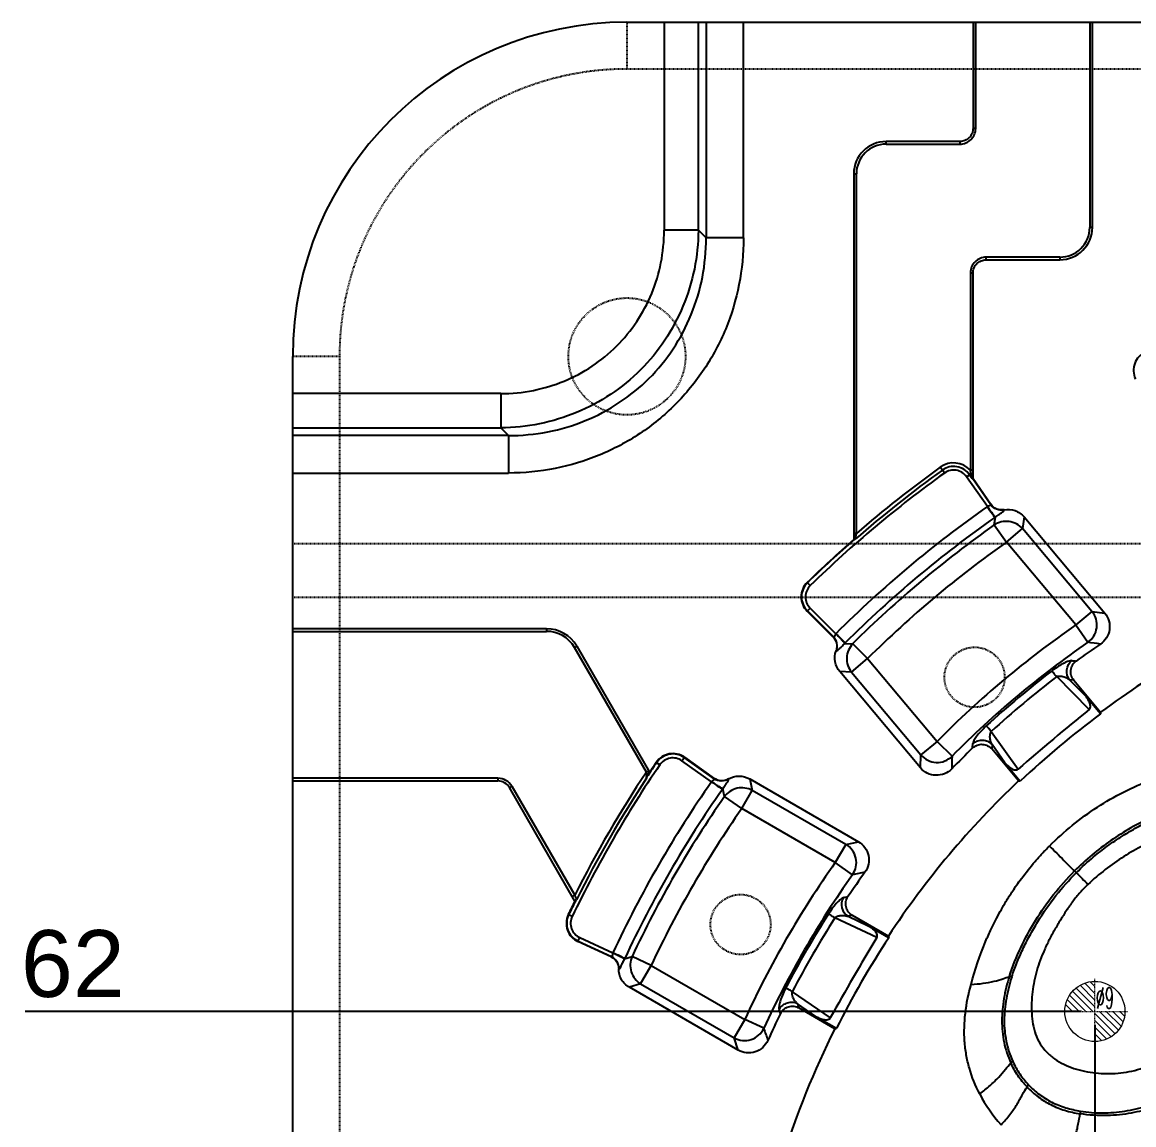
# Model space of a CAD drawing. Header units: millimetres. Extents: x 2164 to 3649, y 875 to 1925.
# Drawn here: x 2666.3 to 2832.6, y 1444.8 to 1609.8 of the extents above; entities that cross this region are included whole.
import ezdxf
from ezdxf.enums import TextEntityAlignment as Align

# ---------------------------------------------------------------- set-up
doc = ezdxf.new("R2010")
doc.units = ezdxf.units.MM
doc.linetypes.add('CENTER', pattern=[0.6, 0.375, -0.075, 0.075, -0.075])
doc.linetypes.add('HIDDEN', pattern=[0.2, 0.1, -0.1])
doc.layers.add('21', color=7, linetype='Continuous')
doc.layers.add('dim', color=82, linetype='Continuous', lineweight=9)
doc.layers.add('epin', color=13, linetype='Continuous', lineweight=9)
doc.styles.get("Standard").update_dxf_attribs({"font": 'arial.ttf'})
doc.styles.add('TXT05', font='txt.shx', dxfattribs={"width": 0.5, "bigfont": 'gbcbig.shx'})
doc.dimstyles.new('ISO-25', dxfattribs={"dimscale": 4, "dimtxt": 2.5, "dimasz": 2.5, "dimexe": 1.25, "dimexo": 0.625, "dimtad": 1, "dimtxsty": 'Standard', "dimcen": 2.5, "dimadec": 0, "dimazin": 0, "dimtfac": 1, "dimtmove": 0, "dimatfit": 3, "dimfxl": 0, "dimarcsym": 0})

# ---------------------------------------------------------------- blocks, each defined once
blk = doc.blocks.new('epin_ejp_9')
at = {"layer": 'epin'}
h = blk.add_hatch(dxfattribs=at)
h.set_pattern_fill('_ANSI31', color=123, scale=0.225, angle=90)
h.set_pattern_definition([(135, (-822.9395, -1054.58326), (-0.5051394, -0.5051394), [])])
h.paths.add_polyline_path([(0, 4.5, 0.41421356), (-4.5, 0), (0, 0)])
h.paths.add_polyline_path([(4.5, 0), (0, 0), (0, -4.5, 0.41421356)])
at = {"layer": 'epin', "color": 1, "linetype": 'CENTER', "ltscale": 0.27989}
for p, q in [((0, -4.95), (0, 4.95)), ((-4.95, 0), (4.95, 0))]:
    blk.add_line(p, q, dxfattribs=at)
at = {"layer": 'epin'}
blk.add_circle((0, 0), 4.5, dxfattribs=at)
at = {"layer": 'epin', "color": 6, "style": 'TXT05', "width": 0.5}
blk.add_text('%%c9', height=3.15, dxfattribs=at).set_placement((1.4925, 2.025), align=Align.MIDDLE)
blk = doc.blocks.new('*D9')
at = {"layer": 'Defpoints', "color": 0, "transparency": 16777216}
for p in [(2683.02, 1461.78), (2826.76, 1461.78), (2906.76, 1399.78)]:
    blk.add_point(p, dxfattribs=at)
at = {"layer": 'dim', "color": 0, "lineweight": -2, "transparency": 16777216}
blk.add_line((2824.76, 1461.78), (2666.74, 1461.78), dxfattribs=at)
at = {"layer": 'dim', "color": 0, "transparency": 16777216, "insert": (2673.88, 1468.88), "char_height": 10, "attachment_point": 5}
blk.add_mtext('62', dxfattribs=at)
blk = doc.blocks.new('*D11')
at = {"layer": 'Defpoints', "color": 0, "transparency": 16777216}
for p in [(2826.76, 1461.78), (2906.76, 1399.78), (2826.76, 1163.86)]:
    blk.add_point(p, dxfattribs=at)
at = {"layer": 'dim', "color": 0, "lineweight": -2, "transparency": 16777216}
blk.add_line((2826.76, 1459.78), (2826.76, 1147.56), dxfattribs=at)
at = {"layer": 'dim', "color": 0, "transparency": 16777216, "insert": (2819.66, 1154.71), "char_height": 10, "attachment_point": 5, "rotation": 90}
blk.add_mtext('80', dxfattribs=at)

msp = doc.modelspace()

# ---------------------------------------------------------------- linework, layer by layer
at = {"layer": '21', "color": 8, "linetype": 'HIDDEN'}
for p, q in [((2756.76, 1609.779), (2756.76, 1602.779)), ((3056.76, 1602.779), (2756.76, 1602.779)), ((2713.76, 1559.779), (2706.76, 1559.779)), ((2713.76, 1559.779), (2713.76, 1239.779)), ((2706.76, 1531.779), (3035.26, 1531.779)), ((2706.76, 1523.779), (3035.26, 1523.779))]:
    msp.add_line(p, q, dxfattribs=at)
at = {"layer": '21', "color": 7, "linetype": 'Continuous'}
for p, q in [((2756.76, 1609.779), (3056.76, 1609.779)), ((2762.329, 1609.779), (2762.329, 1578.654)), ((2767.45, 1578.654), (2767.45, 1609.779)), ((2768.595, 1609.779), (2768.595, 1577.509)), ((2774.209, 1577.509), (2774.209, 1609.779)), ((2808.528, 1609.779), (2808.528, 1593.9)), ((2808.925, 1593.9), (2808.925, 1609.779)), ((2825.978, 1609.779), (2825.978, 1579.084)), ((2826.375, 1579.084), (2826.375, 1609.779)), ((2808.925, 1593.9), (2808.528, 1593.9)), ((2795.528, 1591.534), (2795.528, 1591.931)), ((2806.558, 1591.931), (2795.528, 1591.931)), ((2795.528, 1591.534), (2806.558, 1591.534)), ((2806.558, 1591.931), (2806.558, 1591.534)), ((2790.681, 1587.084), (2790.681, 1532.38)), ((2790.681, 1587.084), (2791.078, 1587.084)), ((2791.078, 1533.286), (2791.078, 1587.084)), ((2767.45, 1578.654), (2762.329, 1578.654)), ((2767.45, 1578.654), (2768.595, 1577.509)), ((2826.375, 1579.084), (2825.978, 1579.084)), ((2774.209, 1577.509), (2768.595, 1577.509)), ((2810.497, 1574.237), (2810.497, 1574.634)), ((2821.528, 1574.634), (2810.497, 1574.634)), ((2821.528, 1574.634), (2821.528, 1574.237)), ((2810.497, 1574.237), (2821.528, 1574.237)), ((2808.131, 1572.267), (2808.131, 1542.758)), ((2808.131, 1572.267), (2808.528, 1572.267)), ((2808.528, 1541.506), (2808.528, 1572.267)), ((2706.76, 1239.779), (2706.76, 1559.779)), ((2737.886, 1554.211), (2706.76, 1554.211)), ((2737.886, 1554.211), (2737.886, 1549.09)), ((2706.76, 1549.09), (2737.886, 1549.09)), ((2739.031, 1547.945), (2706.76, 1547.945)), ((2739.031, 1547.945), (2737.886, 1549.09)), ((2739.031, 1547.945), (2739.031, 1542.331)), ((2804.252, 1542.338), (2803.629, 1543.204)), ((2706.76, 1542.331), (2739.031, 1542.331)), ((2807.563, 1541.767), (2808.238, 1542.235)), ((2810.67, 1537.304), (2807.563, 1541.767)), ((2808.001, 1542.071), (2808.4, 1541.495)), ((2808.528, 1542.758), (2808.131, 1542.758)), ((2811.183, 1537.581), (2808.488, 1541.47)), ((2808.528, 1541.506), (2811.198, 1537.654)), ((2811.198, 1537.654), (2811.183, 1537.581)), ((2813.165, 1536.787), (2813.174, 1536.837)), ((2811.701, 1534.565), (2811.866, 1535.738)), ((2816.161, 1535.76), (2815.932, 1534.016)), ((2816.161, 1535.76), (2828.236, 1521.369)), ((2791.078, 1533.286), (2790.681, 1533.286)), ((2811.701, 1534.565), (2813.517, 1531.99)), ((2813.517, 1531.99), (2815.932, 1534.016)), ((2826.323, 1521.632), (2815.932, 1534.016)), ((2823.909, 1519.606), (2813.517, 1531.99)), ((2784.174, 1525.49), (2783.724, 1525.951)), ((2783.707, 1521.672), (2784.161, 1522.13)), ((2787.58, 1517.836), (2783.707, 1521.672)), ((2783.745, 1521.71), (2787.655, 1517.838)), ((2784.161, 1522.13), (2788.016, 1518.296)), ((2826.323, 1521.632), (2823.909, 1519.606)), ((2826.323, 1521.632), (2828.236, 1521.369)), ((2744.738, 1519.043), (2706.76, 1519.043)), ((2706.76, 1518.646), (2744.738, 1518.646)), ((2744.738, 1519.043), (2744.738, 1518.646)), ((2823.909, 1519.606), (2825.701, 1517.014)), ((2748.897, 1516.245), (2749.241, 1516.443)), ((2749.241, 1516.443), (2760.143, 1497.56)), ((2787.655, 1517.838), (2787.58, 1517.836)), ((2789.351, 1516.845), (2790.535, 1516.804)), ((2790.535, 1516.804), (2792.755, 1514.568)), ((2759.662, 1497.599), (2748.897, 1516.245)), ((2788.042, 1515.748), (2788.093, 1515.748)), ((2790.341, 1512.543), (2792.755, 1514.568)), ((2792.755, 1514.568), (2803.147, 1502.184)), ((2800.659, 1498.229), (2788.584, 1512.619)), ((2790.341, 1512.543), (2788.584, 1512.619)), ((2790.341, 1512.543), (2800.733, 1500.158)), ((2825.91, 1506.944), (2821.042, 1511.868)), ((2822.953, 1511.411), (2825.297, 1509.04)), ((2823.605, 1511.331), (2822.953, 1511.411)), ((2823.605, 1511.331), (2827.613, 1506.555)), ((2827.592, 1506.306), (2825.297, 1509.04)), ((2811.264, 1503.661), (2815.256, 1498.029)), ((2803.147, 1502.184), (2800.733, 1500.158)), ((2803.147, 1502.184), (2805.388, 1499.969)), ((2808.469, 1501.195), (2808.508, 1501.854)), ((2811.383, 1501.701), (2811.349, 1501.046)), ((2813.299, 1498.997), (2811.383, 1501.701)), ((2764.982, 1499.277), (2765.355, 1499.803)), ((2769.819, 1496.58), (2765.324, 1499.759)), ((2765.355, 1499.803), (2769.808, 1496.653)), ((2800.659, 1498.229), (2800.733, 1500.158)), ((2815.354, 1496.272), (2811.349, 1501.046)), ((2761.676, 1498.68), (2761.143, 1499.043)), ((2769.431, 1496.144), (2764.982, 1499.277)), ((2813.299, 1498.997), (2815.603, 1496.25)), ((2737.468, 1496.658), (2706.76, 1496.658)), ((2737.468, 1496.658), (2737.468, 1496.261)), ((2760.006, 1497.798), (2759.662, 1497.599)), ((2769.808, 1496.653), (2769.819, 1496.58)), ((2771.952, 1496.511), (2771.944, 1496.561)), ((2775.119, 1496.57), (2775.5, 1494.853)), ((2775.119, 1496.57), (2791.388, 1487.178)), ((2706.76, 1496.261), (2737.468, 1496.261)), ((2739.2, 1495.261), (2739.544, 1495.46)), ((2748.99, 1478.303), (2739.2, 1495.261)), ((2739.544, 1495.46), (2748.95, 1479.167)), ((2771.337, 1493.923), (2771.091, 1495.081)), ((2773.924, 1492.124), (2775.5, 1494.853)), ((2789.5, 1486.77), (2775.5, 1494.853)), ((2773.924, 1492.124), (2771.337, 1493.923)), ((2787.925, 1484.041), (2773.924, 1492.124)), ((2789.5, 1486.77), (2787.925, 1484.041)), ((2789.5, 1486.77), (2791.388, 1487.178)), ((2790.495, 1482.218), (2787.925, 1484.041)), ((2748.95, 1479.167), (2748.607, 1478.968)), ((2748.571, 1475.982), (2747.99, 1476.261)), ((2794.131, 1472.83), (2787.878, 1475.79)), ((2790.469, 1476.161), (2789.829, 1476.013)), ((2789.829, 1476.013), (2792.839, 1474.59)), ((2790.469, 1476.161), (2795.861, 1473.049)), ((2795.926, 1472.807), (2792.839, 1474.59)), ((2749.438, 1472.234), (2749.708, 1472.82)), ((2754.392, 1469.953), (2749.438, 1472.234)), ((2749.461, 1472.283), (2754.461, 1469.98)), ((2749.708, 1472.82), (2754.645, 1470.534)), ((2754.461, 1469.98), (2754.392, 1469.953)), ((2756.395, 1469.627), (2757.521, 1469.993)), ((2760.372, 1468.652), (2757.521, 1469.993)), ((2755.54, 1468.149), (2755.587, 1468.179)), ((2758.797, 1465.923), (2760.372, 1468.652)), ((2760.372, 1468.652), (2774.373, 1460.569)), ((2758.797, 1465.923), (2757.119, 1465.394)), ((2773.388, 1456.001), (2757.119, 1465.394)), ((2758.797, 1465.923), (2772.797, 1457.84)), ((2781.495, 1464.733), (2787.179, 1460.803)), ((2779.713, 1461.459), (2779.524, 1462.093)), ((2782.277, 1462.932), (2782.469, 1462.305)), ((2785.009, 1461.042), (2782.277, 1462.932)), ((2787.858, 1459.193), (2782.469, 1462.305)), ((2774.373, 1460.569), (2772.797, 1457.84)), ((2777.237, 1459.254), (2774.373, 1460.569)), ((2785.009, 1461.042), (2788.1, 1459.257)), ((2773.388, 1456.001), (2772.797, 1457.84))]:
    msp.add_line(p, q, dxfattribs=at)
at = {"layer": '21', "color": 8, "linetype": 'HIDDEN'}
for centre, radius in [((2756.76, 1559.779), 8.75), ((2808.76, 1511.779), 4.5), ((2773.76, 1474.779), 4.5)]:
    msp.add_circle(centre, radius, dxfattribs=at)
at = {"layer": '21', "color": 7, "linetype": 'Continuous'}
for centre, radius, start, end in [((2756.76, 1559.779), 50, 90, 180), ((2795.528, 1587.084), 4.847, 90, 180), ((2795.528, 1587.084), 4.45, 90, 180), ((2821.528, 1579.084), 4.847, 270, 0), ((2821.528, 1579.084), 4.45, 270, 0), ((2835.528, 1557.689), 3, 114.28079, 205.27308), ((2906.765, 1399.782), 176.655, 125.72028, 130.91046), ((2805.627, 1540.425), 3.422, 42.96882, 125.72028), ((2805.627, 1540.425), 2.889, 34.728, 125.72028), ((2906.765, 1399.782), 175.588, 125.72028, 134.28079), ((2906.765, 1399.782), 176.121, 125.72028, 131.13954), ((2805.627, 1540.425), 2.355, 34.728, 125.72028), ((2906.765, 1399.782), 167.77, 124.94434, 135.05673), ((2906.765, 1399.782), 165.8, 124.94811, 135.05296), ((2802.761, 1548.602), 15.76, 304.94805, 305.29191), ((2906.765, 1399.782), 164.936, 125.19562, 134.80546), ((2906.765, 1399.782), 176.233, 131.20072, 134.28079), ((2906.765, 1399.782), 176.179, 131.17206, 134.28079), ((2906.765, 1399.782), 161.784, 125.19562, 134.80546), ((2785.818, 1523.804), 3, 134.28079, 225.27308), ((2785.818, 1523.804), 2.946, 134.28079, 225.27308), ((2785.818, 1523.804), 2.355, 134.28079, 225.27308), ((2823.909, 1519.606), 3.151, 304.66309, 40), ((2906.747, 1399.766), 132.914, 113.44141, 126.53952), ((2744.738, 1513.843), 5.2, 30, 90), ((2744.738, 1513.843), 4.803, 30, 90), ((2906.765, 1399.782), 145.681, 124.66309, 135.33811), ((2778.264, 1528.046), 15.76, 314.70928, 315.05302), ((2906.765, 1399.782), 142.53, 124.66309, 135.33811), ((2906.765, 1399.782), 141.233, 124.09782, 125.89541), ((2772.264, 1150.217), 370.669, 81.41611, 81.71108), ((2907.406, 1399.045), 143.207, 127.43463, 132.58245), ((2908.011, 1398.326), 143.022, 127.45061, 132.56656), ((3067.354, 1207.603), 384.578, 128.8891, 130.95888), ((2832.181, 1506.04), 4.596, 173.57049, 176.6855), ((2906.747, 1399.766), 132.726, 126.6109, 133.36926), ((2763.622, 1497.354), 3, 54.728, 145.72028), ((2763.622, 1497.354), 2.946, 54.728, 145.72028), ((2763.622, 1497.354), 2.355, 54.728, 145.72028), ((2803.147, 1502.184), 3.151, 220, 315.33811), ((2906.765, 1399.782), 141.233, 134.10585, 135.90341), ((3175.881, 1488.905), 370.658, 178.28952, 178.5845), ((2906.764, 1399.783), 175.588, 145.72028, 154.28079), ((2906.764, 1399.783), 176.179, 145.72028, 146.49249), ((2906.764, 1399.783), 176.233, 145.72028, 146.30185), ((2737.468, 1494.261), 2.397, 30, 90), ((2906.764, 1399.783), 176.655, 146.37781, 153.29667), ((2906.764, 1399.783), 176.121, 146.61212, 153.45949), ((2737.468, 1494.261), 2, 30, 90), ((2906.765, 1399.779), 167.77, 144.94347, 155.05572), ((2906.765, 1399.779), 165.8, 144.94724, 155.05193), ((2758.135, 1504.055), 15.76, 324.94718, 325.29038), ((2906.747, 1399.766), 132.914, 133.44067, 146.53995), ((2906.765, 1399.779), 164.936, 145.1948, 154.80465), ((2906.765, 1399.779), 161.784, 145.1948, 154.80465), ((2787.925, 1484.041), 3.151, 324.66215, 60.00027), ((2906.765, 1399.779), 145.681, 144.66215, 155.33717), ((2906.765, 1399.779), 142.53, 144.66215, 155.33717), ((2906.765, 1399.779), 141.233, 144.09686, 145.89441), ((2865.728, 1119.276), 370.658, 101.41577, 101.71075), ((2906.764, 1399.783), 176.233, 153.5415, 154.28079), ((2906.764, 1399.783), 176.179, 153.49759, 154.28079), ((2750.693, 1474.959), 3, 154.28079, 245.27308), ((2750.693, 1474.959), 2.946, 154.28079, 245.27308), ((2750.693, 1474.959), 2.355, 154.28079, 245.27308), ((2907.531, 1399.345), 143.111, 147.42698, 152.57854), ((2908.35, 1398.872), 142.933, 147.44319, 152.56237), ((3131.395, 1269.848), 393.635, 148.95846, 150.98065), ((2906.747, 1399.766), 132.726, 146.61134, 153.36969), ((2800.329, 1474.127), 4.596, 193.57079, 196.68578), ((2742.146, 1476.361), 15.76, 334.70588, 335.05199), ((2906.765, 1399.779), 141.233, 154.10486, 155.90245), ((2774.373, 1460.569), 3.151, 240.00027, 335.33717), ((2906.747, 1399.766), 132.914, 153.4411, 171.54166), ((3129.177, 1575.573), 370.665, 198.28918, 198.58416), ((2829.224, 1459.617), 22.167, 207.30636, 221.86066)]:
    msp.add_arc(centre, radius, start, end, dxfattribs=at)
at = {"layer": '21', "color": 8, "linetype": 'HIDDEN'}
msp.add_arc((2756.76, 1559.779), 43, 90, 180, dxfattribs=at)
at = {"layer": '21', "color": 7, "linetype": 'Continuous'}
for points, knots in [([(2808.528, 1593.9), (2808.526, 1593.644), (2808.425, 1593.126), (2807.983, 1592.475), (2807.332, 1592.034), (2806.814, 1591.932), (2806.558, 1591.931)], [0, 0, 0, 0, 0.2500518, 0.4999967, 0.7499441, 1, 1, 1, 1]), ([(2806.558, 1591.534), (2806.87, 1591.538), (2807.491, 1591.663), (2808.266, 1592.192), (2808.796, 1592.967), (2808.92, 1593.588), (2808.925, 1593.9)], [0, 0, 0, 0, 0.2541722, 0.4999995, 0.7457954, 1, 1, 1, 1]), ([(2767.45, 1578.654), (2767.441, 1576.707), (2767.03, 1572.817), (2765.309, 1567.238), (2762.579, 1562.111), (2758.92, 1557.619), (2754.428, 1553.96), (2749.301, 1551.23), (2743.722, 1549.51), (2739.833, 1549.099), (2737.886, 1549.09)], [0, 0, 0, 0, 0.1260986, 0.251348, 0.37594, 0.5000098, 0.6240763, 0.7486612, 0.873904, 1, 1, 1, 1]), ([(2737.886, 1554.211), (2739.522, 1554.22), (2742.761, 1554.533), (2747.401, 1555.93), (2751.627, 1558.189), (2755.326, 1561.216), (2758.352, 1564.915), (2760.611, 1569.141), (2762.008, 1573.78), (2762.321, 1577.018), (2762.329, 1578.654)], [0, 0, 0, 0, 0.1278809, 0.2525106, 0.3763695, 0.500042, 0.6236989, 0.7475296, 0.8721341, 1, 1, 1, 1]), ([(2774.209, 1577.509), (2774.2, 1575.164), (2773.751, 1570.511), (2771.744, 1563.838), (2768.492, 1557.745), (2764.13, 1552.407), (2758.792, 1548.046), (2752.7, 1544.795), (2746.028, 1542.787), (2741.376, 1542.339), (2739.031, 1542.331)], [0, 0, 0, 0, 0.1273433, 0.2520186, 0.3761044, 0.5000409, 0.6239624, 0.7480205, 0.8726709, 1, 1, 1, 1]), ([(2739.031, 1547.945), (2741.004, 1547.933), (2744.934, 1548.304), (2750.563, 1549.986), (2755.709, 1552.695), (2760.199, 1556.342), (2763.846, 1560.832), (2766.554, 1565.978), (2768.236, 1571.606), (2768.607, 1575.536), (2768.595, 1577.509)], [0, 0, 0, 0, 0.1272697, 0.2526557, 0.376742, 0.5000208, 0.6232927, 0.747364, 0.8727361, 1, 1, 1, 1]), ([(2810.497, 1574.634), (2810.185, 1574.629), (2809.564, 1574.504), (2808.789, 1573.975), (2808.26, 1573.2), (2808.135, 1572.58), (2808.131, 1572.267)], [0, 0, 0, 0, 0.2541722, 0.4999995, 0.7457954, 1, 1, 1, 1]), ([(2808.528, 1572.267), (2808.529, 1572.523), (2808.63, 1573.041), (2809.072, 1573.693), (2809.723, 1574.134), (2810.241, 1574.235), (2810.497, 1574.237)], [0, 0, 0, 0, 0.2500518, 0.4999967, 0.7499441, 1, 1, 1, 1]), ([(2808.238, 1542.235), (2808.246, 1542.107), (2808.27, 1541.854), (2808.35, 1541.61), (2808.4, 1541.495)], [0, 0, 0, 0, 0.5051492, 1, 1, 1, 1]), ([(2808.528, 1542.096), (2808.509, 1542.11), (2808.419, 1542.167), (2808.318, 1542.208), (2808.238, 1542.235)], [0, 0, 0, 0, 0.2116763, 1, 1, 1, 1]), ([(2808.4, 1541.495), (2808.409, 1541.494), (2808.44, 1541.489), (2808.469, 1541.477), (2808.49, 1541.472)], [0, 0, 0, 0, 0.2896672, 1, 1, 1, 1]), ([(2808.488, 1541.47), (2808.495, 1541.464), (2808.505, 1541.454), (2808.522, 1541.457), (2808.524, 1541.47), (2808.525, 1541.486), (2808.527, 1541.5), (2808.528, 1541.506)], [0, 0, 0, 0, 0.3410772, 0.4250376, 0.5202263, 0.7666079, 1, 1, 1, 1]), ([(2811.183, 1537.581), (2811.19, 1537.564), (2811.199, 1537.529), (2811.165, 1537.484), (2811.113, 1537.459), (2811.014, 1537.43), (2810.859, 1537.396), (2810.733, 1537.343), (2810.67, 1537.304)], [0, 0, 0, 0, 0.0861043, 0.156661, 0.2456522, 0.3595957, 0.6473464, 1, 1, 1, 1]), ([(2810.67, 1537.304), (2810.796, 1537.114), (2811.163, 1536.57), (2811.543, 1536.035), (2811.789, 1535.683)], [0, 0, 0, 0, 0.3472564, 1, 1, 1, 1]), ([(2811.867, 1535.737), (2811.844, 1535.758), (2811.79, 1535.821), (2811.643, 1536.002), (2811.4, 1536.322), (2811.055, 1536.783), (2810.803, 1537.124), (2810.67, 1537.304)], [0, 0, 0, 0, 0.0473786, 0.1252377, 0.3555591, 0.6581607, 1, 1, 1, 1]), ([(2813.165, 1536.786), (2812.8, 1536.725), (2812.026, 1536.817), (2811.402, 1537.285), (2811.183, 1537.581)], [0, 0, 0, 0, 0.5013571, 1, 1, 1, 1]), ([(2813.174, 1536.837), (2812.808, 1536.768), (2812.02, 1536.845), (2811.41, 1537.348), (2811.198, 1537.654)], [0, 0, 0, 0, 0.4998977, 1, 1, 1, 1]), ([(2811.867, 1535.737), (2812.042, 1535.867), (2812.352, 1536.086), (2812.758, 1536.365), (2813.03, 1536.566), (2813.15, 1536.717), (2813.165, 1536.786)], [0, 0, 0, 0, 0.3892809, 0.6771405, 0.873724, 1, 1, 1, 1]), ([(2813.174, 1536.837), (2813.713, 1536.938), (2814.867, 1536.85), (2815.809, 1536.18), (2816.161, 1535.76)], [0, 0, 0, 0, 0.4999259, 1, 1, 1, 1]), ([(2790.896, 1532.42), (2790.968, 1532.54), (2791.015, 1532.843), (2791.033, 1533.137), (2791.078, 1533.286)], [0, 0, 0, 0, 0.4746455, 1, 1, 1, 1]), ([(2790.681, 1532.38), (2790.687, 1532.379), (2790.721, 1532.374), (2790.757, 1532.386), (2790.782, 1532.398)], [0, 0, 0, 0, 0.1789691, 1, 1, 1, 1]), ([(2790.782, 1532.397), (2790.79, 1532.4), (2790.827, 1532.411), (2790.866, 1532.42), (2790.896, 1532.42)], [0, 0, 0, 0, 0.220288, 1, 1, 1, 1]), ([(2828.236, 1521.369), (2828.515, 1521.034), (2828.947, 1520.24), (2829.02, 1518.897), (2828.577, 1517.628), (2827.947, 1516.982), (2827.589, 1516.734)], [0, 0, 0, 0, 0.2500062, 0.4999877, 0.7499761, 1, 1, 1, 1]), ([(2788.016, 1518.296), (2787.967, 1518.241), (2787.893, 1518.126), (2787.832, 1517.98), (2787.785, 1517.888), (2787.753, 1517.84), (2787.703, 1517.813), (2787.67, 1517.829), (2787.655, 1517.838)], [0, 0, 0, 0, 0.3524899, 0.6406497, 0.754717, 0.8442329, 0.9147254, 1, 1, 1, 1]), ([(2789.418, 1516.912), (2789.362, 1516.968), (2788.897, 1517.431), (2788.434, 1517.897), (2788.016, 1518.296)], [0, 0, 0, 0, 0.1206006, 1, 1, 1, 1]), ([(2789.352, 1516.844), (2789.335, 1516.87), (2789.283, 1516.934), (2789.13, 1517.111), (2788.857, 1517.406), (2788.463, 1517.825), (2788.171, 1518.133), (2788.016, 1518.296)], [0, 0, 0, 0, 0.0473775, 0.1252366, 0.3555591, 0.6581615, 1, 1, 1, 1]), ([(2787.58, 1517.836), (2787.844, 1517.574), (2788.234, 1516.886), (2788.173, 1516.096), (2788.042, 1515.748)], [0, 0, 0, 0, 0.500111, 1, 1, 1, 1]), ([(2788.093, 1515.748), (2788.217, 1516.097), (2788.268, 1516.877), (2787.909, 1517.571), (2787.655, 1517.838)], [0, 0, 0, 0, 0.5013743, 1, 1, 1, 1]), ([(2788.093, 1515.748), (2788.163, 1515.751), (2788.333, 1515.842), (2788.578, 1516.076), (2788.923, 1516.427), (2789.193, 1516.694), (2789.352, 1516.844)], [0, 0, 0, 0, 0.1257359, 0.3226204, 0.61032, 1, 1, 1, 1]), ([(2788.584, 1512.619), (2788.231, 1513.039), (2787.735, 1514.083), (2787.848, 1515.235), (2788.042, 1515.748)], [0, 0, 0, 0, 0.5000962, 1, 1, 1, 1]), ([(2823.301, 1514.269), (2823.148, 1514.276), (2822.748, 1514.185), (2822.084, 1513.885), (2821.25, 1513.402), (2820.663, 1512.993), (2820.357, 1512.758)], [0, 0, 0, 0, 0.1377181, 0.3591402, 0.6536537, 1, 1, 1, 1]), ([(2822.953, 1511.411), (2822.634, 1511.817), (2822.368, 1512.933), (2822.895, 1513.952), (2823.301, 1514.269)], [0, 0, 0, 0, 0.5000019, 1, 1, 1, 1]), ([(2823.605, 1511.331), (2823.437, 1511.539), (2823.17, 1512.022), (2823.11, 1512.845), (2823.368, 1513.628), (2823.745, 1514.032), (2823.959, 1514.193)], [0, 0, 0, 0, 0.2501613, 0.5000163, 0.749873, 1, 1, 1, 1]), ([(2821.042, 1511.868), (2820.948, 1511.963), (2820.785, 1512.146), (2820.588, 1512.409), (2820.453, 1512.609), (2820.386, 1512.721), (2820.357, 1512.758)], [0, 0, 0, 0, 0.3561286, 0.6531677, 0.8746103, 1, 1, 1, 1]), ([(2821.042, 1511.868), (2821.136, 1511.908), (2821.323, 1511.961), (2821.765, 1511.973), (2822.333, 1511.808), (2822.762, 1511.562), (2822.953, 1511.411)], [0, 0, 0, 0, 0.1500647, 0.2813284, 0.6432047, 1, 1, 1, 1]), ([(2825.91, 1506.944), (2825.988, 1507.003), (2826.099, 1507.185), (2826.105, 1507.486), (2826.043, 1507.775), (2825.903, 1508.144), (2825.661, 1508.575), (2825.424, 1508.89), (2825.297, 1509.04)], [0, 0, 0, 0, 0.1247097, 0.2497771, 0.3748399, 0.4999389, 0.7499102, 1, 1, 1, 1]), ([(2810.505, 1504.489), (2810.215, 1504.224), (2809.707, 1503.721), (2809.093, 1502.986), (2808.73, 1502.438), (2808.562, 1502.074), (2808.517, 1501.921), (2808.508, 1501.854)], [0, 0, 0, 0, 0.3519221, 0.6405291, 0.8584287, 0.9389416, 1, 1, 1, 1]), ([(2811.264, 1503.661), (2811.187, 1503.77), (2811.035, 1503.962), (2810.81, 1504.201), (2810.636, 1504.368), (2810.537, 1504.454), (2810.505, 1504.489)], [0, 0, 0, 0, 0.3561032, 0.6527919, 0.8736256, 1, 1, 1, 1]), ([(2811.383, 1501.701), (2811.307, 1501.841), (2811.182, 1502.145), (2811.066, 1502.624), (2811.053, 1503.049), (2811.124, 1503.4), (2811.209, 1503.575), (2811.264, 1503.661)], [0, 0, 0, 0, 0.2335647, 0.4785882, 0.719305, 0.8502622, 1, 1, 1, 1]), ([(2808.469, 1501.195), (2808.665, 1501.377), (2809.127, 1501.679), (2809.944, 1501.796), (2810.744, 1501.595), (2811.173, 1501.248), (2811.349, 1501.046)], [0, 0, 0, 0, 0.2501514, 0.5000069, 0.7498631, 1, 1, 1, 1]), ([(2811.383, 1501.701), (2811.211, 1501.893), (2810.764, 1502.203), (2809.977, 1502.37), (2809.177, 1502.288), (2808.7, 1502.027), (2808.508, 1501.854)], [0, 0, 0, 0, 0.2465585, 0.5000007, 0.7534423, 1, 1, 1, 1]), ([(2805.336, 1498.061), (2805.029, 1497.752), (2804.284, 1497.243), (2802.957, 1497.028), (2801.647, 1497.333), (2800.941, 1497.896), (2800.659, 1498.229)], [0, 0, 0, 0, 0.2500406, 0.5000394, 0.7500102, 1, 1, 1, 1]), ([(2813.299, 1498.997), (2813.425, 1498.846), (2813.694, 1498.558), (2814.075, 1498.244), (2814.414, 1498.043), (2814.689, 1497.932), (2814.986, 1497.885), (2815.184, 1497.962), (2815.256, 1498.029)], [0, 0, 0, 0, 0.2500899, 0.5000657, 0.625169, 0.7502263, 0.8753128, 1, 1, 1, 1]), ([(2759.662, 1497.599), (2759.676, 1497.509), (2759.684, 1497.327), (2759.672, 1497.106), (2759.658, 1496.937), (2759.65, 1496.823), (2759.668, 1496.721), (2759.709, 1496.703)], [0, 0, 0, 0, 0.3007424, 0.5995092, 0.7349482, 0.8515496, 1, 1, 1, 1]), ([(2759.709, 1496.703), (2759.722, 1496.763), (2759.775, 1496.877), (2759.83, 1496.988), (2759.861, 1497.042)], [0, 0, 0, 0, 0.4920346, 1, 1, 1, 1]), ([(2759.864, 1497.042), (2759.889, 1497.087), (2759.986, 1497.257), (2760.08, 1497.43), (2760.143, 1497.56)], [0, 0, 0, 0, 0.2631981, 1, 1, 1, 1]), ([(2769.819, 1496.58), (2769.83, 1496.566), (2769.852, 1496.536), (2769.835, 1496.482), (2769.794, 1496.441), (2769.711, 1496.38), (2769.577, 1496.294), (2769.477, 1496.202), (2769.431, 1496.144)], [0, 0, 0, 0, 0.0860914, 0.1566412, 0.2456354, 0.3595843, 0.6473462, 1, 1, 1, 1]), ([(2771.944, 1496.561), (2771.624, 1496.371), (2770.856, 1496.174), (2770.111, 1496.438), (2769.808, 1496.653)], [0, 0, 0, 0, 0.4998977, 1, 1, 1, 1]), ([(2771.953, 1496.511), (2771.631, 1496.328), (2770.872, 1496.15), (2770.125, 1496.376), (2769.819, 1496.58)], [0, 0, 0, 0, 0.5013571, 1, 1, 1, 1]), ([(2771.092, 1495.08), (2771.212, 1495.263), (2771.428, 1495.575), (2771.714, 1495.975), (2771.901, 1496.258), (2771.963, 1496.44), (2771.953, 1496.511)], [0, 0, 0, 0, 0.3892806, 0.677142, 0.8737264, 1, 1, 1, 1]), ([(2771.944, 1496.561), (2772.415, 1496.84), (2773.53, 1497.153), (2774.644, 1496.845), (2775.119, 1496.57)], [0, 0, 0, 0, 0.4999259, 1, 1, 1, 1]), ([(2819.973, 1486.531), (2822.139, 1488.709), (2826.893, 1492.58), (2832.353, 1495.348), (2835.146, 1496.454)], [0, 0, 0, 0, 0.5055744, 1, 1, 1, 1]), ([(2769.431, 1496.144), (2769.614, 1496.009), (2770.145, 1495.622), (2770.686, 1495.25), (2771.037, 1495.003)], [0, 0, 0, 0, 0.3472565, 1, 1, 1, 1]), ([(2771.092, 1495.08), (2771.063, 1495.092), (2770.991, 1495.133), (2770.79, 1495.253), (2770.452, 1495.47), (2769.971, 1495.785), (2769.618, 1496.02), (2769.431, 1496.144)], [0, 0, 0, 0, 0.0473772, 0.1252359, 0.3555571, 0.6581594, 1, 1, 1, 1]), ([(2815.354, 1496.272), (2815.394, 1496.27), (2815.478, 1496.272), (2815.56, 1496.255), (2815.603, 1496.25)], [0, 0, 0, 0, 0.4769269, 1, 1, 1, 1]), ([(2835.238, 1490.846), (2833.121, 1489.853), (2829.017, 1487.502), (2825.382, 1484.469), (2823.708, 1482.796)], [0, 0, 0, 0, 0.4970067, 1, 1, 1, 1]), ([(2823.978, 1482.534), (2824.804, 1483.359), (2826.304, 1484.741), (2828.621, 1486.541), (2830.809, 1488.013), (2833.053, 1489.356), (2834.584, 1490.136), (2835.35, 1490.498)], [0, 0, 0, 0, 0.2509784, 0.4379109, 0.6307537, 0.8177653, 1, 1, 1, 1]), ([(2848.242, 1464.216), (2848.594, 1464.662), (2849.251, 1465.59), (2850.477, 1467.5), (2851.599, 1469.476), (2852.602, 1471.511), (2853.281, 1473.069), (2853.85, 1474.669), (2854.232, 1476.32), (2854.325, 1478.014), (2854.067, 1479.393), (2853.806, 1480.471), (2853.613, 1481.277), (2853.417, 1482.079), (2853.123, 1483.129), (2852.669, 1484.405), (2851.875, 1485.81), (2850.817, 1487.004), (2849.141, 1488.272), (2846.637, 1489.247), (2843.964, 1489.362), (2841.829, 1489.133), (2839.682, 1488.736), (2837.031, 1487.974), (2833.96, 1486.67), (2831.039, 1484.994), (2828.276, 1483.033), (2826.542, 1481.573), (2825.723, 1480.789)], [0, 0, 0, 0, 0.0321565, 0.0643069, 0.1285677, 0.1606763, 0.1927524, 0.2247724, 0.2566963, 0.2884613, 0.3200166, 0.3357157, 0.35136, 0.3669417, 0.3824446, 0.4131433, 0.4433849, 0.4732278, 0.5028245, 0.5618007, 0.6219477, 0.6525424, 0.6833479, 0.7454735, 0.8083346, 0.871853, 0.9358022, 1, 1, 1, 1]), ([(2791.388, 1487.178), (2791.764, 1486.958), (2792.441, 1486.36), (2792.97, 1485.123), (2792.988, 1483.779), (2792.617, 1482.957), (2792.365, 1482.601)], [0, 0, 0, 0, 0.2499737, 0.4999343, 0.7499434, 1, 1, 1, 1]), ([(2808.229, 1465.815), (2808.809, 1468.008), (2809.746, 1470.814), (2811.206, 1474.038), (2811.992, 1475.635), (2812.735, 1476.999), (2813.54, 1478.384), (2814.306, 1479.581), (2815.083, 1480.723), (2816.161, 1482.204), (2817.433, 1483.797), (2818.862, 1485.406), (2819.595, 1486.167), (2819.973, 1486.531)], [0, 0, 0, 0, 0.2824464, 0.3666751, 0.4408158, 0.5041046, 0.5599896, 0.6403407, 0.6810111, 0.7319803, 0.8684827, 0.9346878, 1, 1, 1, 1]), ([(2819.973, 1486.531), (2820.687, 1485.817), (2821.926, 1484.565), (2823.165, 1483.314), (2823.708, 1482.796)], [0, 0, 0, 0, 0.5734386, 1, 1, 1, 1]), ([(2813.97, 1467.018), (2814.918, 1469.951), (2817.611, 1475.633), (2821.488, 1480.576), (2823.708, 1482.796)], [0, 0, 0, 0, 0.4954145, 1, 1, 1, 1]), ([(2814.331, 1466.961), (2814.558, 1467.659), (2815.059, 1469.047), (2815.968, 1471.108), (2817.013, 1473.176), (2818.585, 1475.916), (2820.831, 1479.124), (2822.899, 1481.456), (2823.978, 1482.534)], [0, 0, 0, 0, 0.1190978, 0.2394461, 0.3656565, 0.4951738, 0.7521775, 1, 1, 1, 1]), ([(2823.978, 1482.534), (2823.951, 1482.561), (2823.862, 1482.648), (2823.772, 1482.735), (2823.708, 1482.796)], [0, 0, 0, 0, 0.2987764, 1, 1, 1, 1]), ([(2825.723, 1480.789), (2825.312, 1480.397), (2824.518, 1479.586), (2823.447, 1478.266), (2822.491, 1476.868), (2821.583, 1475.446), (2820.722, 1473.998), (2819.924, 1472.52), (2819.198, 1471.013), (2818.359, 1468.968), (2817.603, 1466.334), (2817.267, 1463.632), (2817.278, 1461.486), (2817.448, 1459.899), (2817.847, 1458.362), (2818.521, 1456.928), (2819.498, 1455.677), (2820.714, 1454.644), (2822.108, 1453.833), (2824.137, 1453.021), (2826.869, 1452.48), (2829.668, 1452.435), (2831.899, 1452.742), (2834.093, 1453.302), (2836.703, 1454.442), (2839.618, 1456.202), (2841.442, 1457.559), (2842.314, 1458.285)], [0, 0, 0, 0, 0.0321344, 0.0641938, 0.0961135, 0.1279574, 0.1597444, 0.1914446, 0.2230269, 0.2544355, 0.3164858, 0.3775738, 0.4078359, 0.4378974, 0.4677122, 0.4973327, 0.5269575, 0.5568486, 0.5871351, 0.617843, 0.6802431, 0.7435709, 0.7754708, 0.8074569, 0.8715364, 0.9357514, 1, 1, 1, 1]), ([(2749.202, 1478.479), (2749.213, 1478.592), (2749.108, 1478.831), (2748.983, 1479.039), (2748.95, 1479.167)], [0, 0, 0, 0, 0.4632159, 1, 1, 1, 1]), ([(2748.99, 1478.303), (2749.007, 1478.314), (2749.048, 1478.34), (2749.08, 1478.378), (2749.099, 1478.4)], [0, 0, 0, 0, 0.4027189, 1, 1, 1, 1]), ([(2749.096, 1478.401), (2749.103, 1478.407), (2749.136, 1478.437), (2749.172, 1478.464), (2749.202, 1478.479)], [0, 0, 0, 0, 0.2303478, 1, 1, 1, 1]), ([(2789.179, 1478.818), (2789.114, 1478.798), (2788.972, 1478.727), (2788.642, 1478.498), (2788.165, 1478.045), (2787.548, 1477.312), (2787.14, 1476.724), (2786.93, 1476.392)], [0, 0, 0, 0, 0.0610482, 0.1415637, 0.3594676, 0.6480701, 1, 1, 1, 1]), ([(2789.829, 1476.013), (2789.391, 1476.285), (2788.759, 1477.243), (2788.906, 1478.381), (2789.179, 1478.818)], [0, 0, 0, 0, 0.500002, 1, 1, 1, 1]), ([(2790.469, 1476.161), (2790.24, 1476.299), (2789.824, 1476.662), (2789.487, 1477.414), (2789.461, 1478.239), (2789.677, 1478.747), (2789.823, 1478.971)], [0, 0, 0, 0, 0.2501111, 0.4999684, 0.7498236, 1, 1, 1, 1]), ([(2787.878, 1475.79), (2787.757, 1475.847), (2787.541, 1475.963), (2787.266, 1476.143), (2787.071, 1476.285), (2786.97, 1476.368), (2786.93, 1476.392)], [0, 0, 0, 0, 0.3561058, 0.6531388, 0.8745956, 1, 1, 1, 1]), ([(2787.878, 1475.79), (2787.953, 1475.859), (2788.111, 1475.973), (2788.444, 1476.105), (2788.865, 1476.165), (2789.357, 1476.133), (2789.678, 1476.064), (2789.829, 1476.013)], [0, 0, 0, 0, 0.1498473, 0.2809682, 0.5213429, 0.7663511, 1, 1, 1, 1]), ([(2794.131, 1472.83), (2794.185, 1472.912), (2794.227, 1473.121), (2794.129, 1473.405), (2793.972, 1473.656), (2793.715, 1473.955), (2793.339, 1474.277), (2793.009, 1474.491), (2792.839, 1474.59)], [0, 0, 0, 0, 0.1247106, 0.2497774, 0.3748404, 0.4999392, 0.7499104, 1, 1, 1, 1]), ([(2754.392, 1469.953), (2754.729, 1469.798), (2755.331, 1469.284), (2755.544, 1468.521), (2755.54, 1468.149)], [0, 0, 0, 0, 0.500111, 1, 1, 1, 1]), ([(2754.645, 1470.534), (2754.617, 1470.466), (2754.586, 1470.333), (2754.579, 1470.175), (2754.567, 1470.072), (2754.552, 1470.016), (2754.515, 1469.974), (2754.479, 1469.977), (2754.461, 1469.98)], [0, 0, 0, 0, 0.3524803, 0.6405816, 0.7549449, 0.8441944, 0.914697, 1, 1, 1, 1]), ([(2755.587, 1468.179), (2755.582, 1468.547), (2755.358, 1469.29), (2754.789, 1469.818), (2754.461, 1469.98)], [0, 0, 0, 0, 0.5013871, 1, 1, 1, 1]), ([(2756.435, 1469.713), (2756.364, 1469.747), (2755.768, 1470.024), (2755.174, 1470.303), (2754.645, 1470.534)], [0, 0, 0, 0, 0.1206006, 1, 1, 1, 1]), ([(2756.396, 1469.627), (2756.371, 1469.646), (2756.3, 1469.688), (2756.096, 1469.802), (2755.739, 1469.986), (2755.225, 1470.245), (2754.846, 1470.434), (2754.645, 1470.534)], [0, 0, 0, 0, 0.0473824, 0.1252435, 0.3555661, 0.6581659, 1, 1, 1, 1]), ([(2757.119, 1465.394), (2756.644, 1465.668), (2755.821, 1466.479), (2755.533, 1467.601), (2755.54, 1468.149)], [0, 0, 0, 0, 0.5000962, 1, 1, 1, 1]), ([(2755.587, 1468.179), (2755.653, 1468.198), (2755.785, 1468.337), (2755.932, 1468.638), (2756.136, 1469.086), (2756.298, 1469.431), (2756.396, 1469.627)], [0, 0, 0, 0, 0.1214391, 0.3176329, 0.6075949, 1, 1, 1, 1]), ([(2808.229, 1465.815), (2808.832, 1465.851), (2809.991, 1465.966), (2811.593, 1466.24), (2812.904, 1466.613), (2813.652, 1466.896), (2813.97, 1467.018)], [0, 0, 0, 0, 0.3074267, 0.5927728, 0.8263788, 1, 1, 1, 1]), ([(2813.97, 1467.018), (2813.619, 1465.933), (2813.063, 1463.746), (2812.748, 1460.414), (2813.052, 1457.133), (2813.726, 1455.05), (2814.179, 1454.067)], [0, 0, 0, 0, 0.2583446, 0.5093257, 0.7546817, 1, 1, 1, 1]), ([(2814.331, 1466.961), (2813.986, 1465.9), (2813.574, 1464.272), (2813.264, 1462.08), (2813.168, 1460.461), (2813.234, 1458.875), (2813.476, 1457.313), (2813.883, 1455.769), (2814.267, 1454.765), (2814.49, 1454.276)], [0, 0, 0, 0, 0.2578802, 0.3862445, 0.511196, 0.6319575, 0.7523048, 0.8756742, 1, 1, 1, 1]), ([(2814.331, 1466.961), (2814.263, 1466.988), (2814.161, 1467.014), (2814.04, 1467.025), (2813.988, 1467.025), (2813.97, 1467.018)], [0, 0, 0, 0, 0.5951877, 0.8420531, 1, 1, 1, 1]), ([(2780.499, 1465.252), (2780.321, 1464.91), (2780.021, 1464.261), (2779.69, 1463.357), (2779.51, 1462.652), (2779.49, 1462.243), (2779.524, 1462.093)], [0, 0, 0, 0, 0.346352, 0.640875, 0.8622842, 1, 1, 1, 1]), ([(2781.495, 1464.733), (2781.385, 1464.809), (2781.177, 1464.939), (2780.884, 1465.086), (2780.663, 1465.184), (2780.541, 1465.23), (2780.499, 1465.252)], [0, 0, 0, 0, 0.3561111, 0.6528019, 0.8736307, 1, 1, 1, 1]), ([(2809.526, 1449.448), (2808.884, 1450.669), (2808.105, 1452.6), (2807.485, 1455.28), (2807.154, 1458.032), (2807.266, 1461.596), (2807.841, 1464.409), (2808.229, 1465.815)], [0, 0, 0, 0, 0.2461752, 0.3679426, 0.4900907, 0.7397304, 1, 1, 1, 1]), ([(2782.277, 1462.932), (2782.05, 1463.054), (2781.524, 1463.193), (2780.728, 1463.08), (2780.004, 1462.729), (2779.645, 1462.321), (2779.524, 1462.093)], [0, 0, 0, 0, 0.2465589, 0.5000007, 0.7534419, 1, 1, 1, 1]), ([(2782.277, 1462.932), (2782.159, 1463.038), (2781.968, 1463.251), (2781.737, 1463.59), (2781.552, 1463.92), (2781.438, 1464.309), (2781.463, 1464.589), (2781.495, 1464.733)], [0, 0, 0, 0, 0.2318883, 0.4161631, 0.598779, 0.7839723, 1, 1, 1, 1]), ([(2779.713, 1461.459), (2779.834, 1461.698), (2780.166, 1462.139), (2780.892, 1462.529), (2781.713, 1462.614), (2782.235, 1462.434), (2782.469, 1462.305)], [0, 0, 0, 0, 0.2501451, 0.4999997, 0.7498544, 1, 1, 1, 1]), ([(2785.009, 1461.042), (2785.179, 1460.944), (2785.53, 1460.766), (2785.996, 1460.601), (2786.383, 1460.528), (2786.679, 1460.517), (2786.974, 1460.574), (2787.134, 1460.715), (2787.179, 1460.803)], [0, 0, 0, 0, 0.2500899, 0.5000657, 0.6251691, 0.7502264, 0.8753128, 1, 1, 1, 1]), ([(2787.858, 1459.193), (2787.897, 1459.205), (2787.974, 1459.236), (2788.057, 1459.247), (2788.1, 1459.257)], [0, 0, 0, 0, 0.4769269, 1, 1, 1, 1]), ([(2777.84, 1457.443), (2777.652, 1457.049), (2777.136, 1456.311), (2775.967, 1455.631), (2774.623, 1455.496), (2773.769, 1455.787), (2773.388, 1456.001)], [0, 0, 0, 0, 0.2501812, 0.5000261, 0.7498698, 1, 1, 1, 1]), ([(2824.597, 1446.868), (2825.688, 1446.682), (2827.914, 1446.499), (2831.279, 1446.801), (2834.645, 1447.571), (2837.972, 1448.786), (2841.181, 1450.413), (2845.228, 1452.927), (2848.094, 1455.086), (2849.788, 1456.725)], [0, 0, 0, 0, 0.1187914, 0.2382717, 0.361452, 0.4884792, 0.6175046, 0.7469526, 1, 1, 1, 1]), ([(2850.082, 1456.43), (2849.574, 1455.946), (2848.567, 1455.031), (2847.035, 1453.785), (2845.553, 1452.687), (2843.697, 1451.414), (2841.387, 1450.013), (2838.521, 1448.531), (2835.457, 1447.323), (2832.727, 1446.627), (2830.419, 1446.299), (2827.868, 1446.147), (2825.886, 1446.254), (2824.546, 1446.465)], [0, 0, 0, 0, 0.0742213, 0.143919, 0.2087754, 0.2692962, 0.3819746, 0.4944175, 0.6102208, 0.7296899, 0.7914623, 0.856566, 1, 1, 1, 1]), ([(2809.526, 1449.448), (2810.064, 1449.837), (2811.054, 1450.637), (2812.338, 1451.881), (2813.331, 1453.045), (2813.906, 1453.767), (2814.179, 1454.067)], [0, 0, 0, 0, 0.3025673, 0.5794656, 0.8146359, 1, 1, 1, 1]), ([(2814.49, 1454.276), (2814.423, 1454.256), (2814.33, 1454.208), (2814.23, 1454.132), (2814.191, 1454.089), (2814.179, 1454.067)], [0, 0, 0, 0, 0.5514827, 0.805761, 1, 1, 1, 1]), ([(2816.603, 1450.493), (2816.105, 1451.019), (2815.19, 1452.146), (2814.481, 1453.413), (2814.179, 1454.067)], [0, 0, 0, 0, 0.5015613, 1, 1, 1, 1]), ([(2814.49, 1454.276), (2814.783, 1453.635), (2815.475, 1452.398), (2816.365, 1451.297), (2816.849, 1450.785)], [0, 0, 0, 0, 0.5002593, 1, 1, 1, 1]), ([(2812.714, 1444.824), (2813.191, 1445.31), (2814.047, 1446.308), (2815.101, 1447.841), (2815.891, 1449.254), (2816.361, 1450.125), (2816.603, 1450.493)], [0, 0, 0, 0, 0.2961878, 0.5701953, 0.8080762, 1, 1, 1, 1]), ([(2816.849, 1450.785), (2816.791, 1450.746), (2816.7, 1450.656), (2816.619, 1450.55), (2816.603, 1450.493)], [0, 0, 0, 0, 0.5418265, 1, 1, 1, 1]), ([(2816.603, 1450.493), (2817.119, 1449.949), (2818.232, 1448.949), (2820.146, 1447.77), (2822.266, 1446.925), (2823.771, 1446.588), (2824.546, 1446.465)], [0, 0, 0, 0, 0.2481767, 0.4920464, 0.7401084, 1, 1, 1, 1]), ([(2816.849, 1450.785), (2817.342, 1450.263), (2818.431, 1449.293), (2820.312, 1448.135), (2822.397, 1447.326), (2823.859, 1446.99), (2824.597, 1446.868)], [0, 0, 0, 0, 0.2438408, 0.4923647, 0.7459236, 1, 1, 1, 1]), ([(2824.597, 1446.868), (2824.567, 1446.765), (2824.562, 1446.627), (2824.551, 1446.493), (2824.546, 1446.465)], [0, 0, 0, 0, 0.7957117, 1, 1, 1, 1]), ([(2822.785, 1438.814), (2822.98, 1439.512), (2823.369, 1440.925), (2823.858, 1442.981), (2824.257, 1444.832), (2824.469, 1445.967), (2824.546, 1446.465)], [0, 0, 0, 0, 0.2769701, 0.5594285, 0.8072427, 1, 1, 1, 1])]:
    msp.add_open_spline(points, degree=3, knots=knots, dxfattribs=at)
for points in [[(2808.238, 1542.235), (2808.217, 1542.412), (2808.185, 1542.588), (2808.131, 1542.758)], [(2815.932, 1534.016), (2815.428, 1534.583), (2813.956, 1535.368), (2812.333, 1534.985), (2811.701, 1534.565)], [(2790.535, 1516.804), (2790.011, 1516.255), (2789.352, 1514.723), (2789.87, 1513.137), (2790.341, 1512.543)], [(2823.301, 1514.269), (2823.52, 1514.244), (2823.74, 1514.218), (2823.959, 1514.193)], [(2775.5, 1494.853), (2774.833, 1495.214), (2773.181, 1495.448), (2771.787, 1494.533), (2771.337, 1493.923)], [(2823.978, 1482.534), (2824.564, 1481.958), (2825.141, 1481.371), (2825.723, 1480.789)], [(2789.179, 1478.818), (2789.394, 1478.869), (2789.609, 1478.92), (2789.823, 1478.971)], [(2757.521, 1469.993), (2757.217, 1469.298), (2757.122, 1467.633), (2758.151, 1466.32), (2758.797, 1465.923)]]:
    msp.add_open_spline(points, degree=3, dxfattribs=at)

# ---------------------------------------------------------------- block references
at = {"layer": 'epin'}
msp.add_blockref('epin_ejp_9', (2826.76, 1461.779), dxfattribs=at)

# ---------------------------------------------------------------- dimensions: what is measured, and where the dimension line sits
at = {"layer": 'dim'}
for offset, dtype, picture, middle in [((-143.743, 0), 0, '*D9', (2673.88, 1468.884)), ((0, -297.921), 1, '*D11', (2819.656, 1154.708))]:
    dim = msp.add_ordinate_dim(feature_location=(2826.76, 1461.779), offset=offset, dtype=dtype, origin=(2906.76, 1399.779), dimstyle='ISO-25', override={"dimasz": 2, "dimexe": 0.49975, "dimexo": 0.49975, "dimgap": 0.49975}, dxfattribs=at)
    dim.commit()
    dim.dimension.update_dxf_attribs({"geometry": picture, "text_midpoint": middle})

doc.saveas('drawing.dxf')
